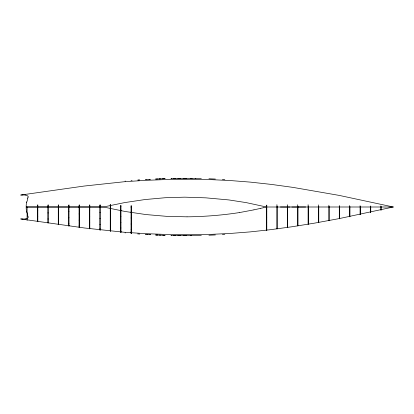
<?xml version="1.0" encoding="UTF-8"?>
<svg xmlns="http://www.w3.org/2000/svg" width="414" height="414" viewBox="0 0 414 414"><rect width="100%" height="100%" fill="white"/><g stroke="black" fill="none" stroke-linecap="round" stroke-linejoin="round"><path stroke-width="0.62" d="M110.253 206.617L110.253 206.353M110.253 206.079L110.253 205.805M110.253 205.52L110.253 205.235M266.787 205.09L266.787 230.277L266.523 230.081M266.523 229.392L266.787 229.775M266.523 229.071L266.523 228.694M266.523 227.012L266.787 226.924M266.523 222.447L266.787 222.561M266.523 216.983L266.787 217.159M266.523 211.264L266.787 211.425M28.136 217.034L28.105 216.481M28.105 197.519L28.136 196.966M26.832 201.975L27.826 198.736M290.059 207.026L266.44 207L263.708 207.652M263.511 207.699L260.582 208.377M22.651 194.927L20.7 195.051L83.954 186.077L123.977 181.772L144.895 180.38L167.225 179.521L189.674 179.272L210.84 179.635L230.629 180.576L250.33 182.119L271.274 184.406L292.91 187.376L339.221 195.408L393.3 207L339.221 218.592L314.619 223.12L292.253 226.722L270.621 229.677L250.33 231.881L230.629 233.424L210.84 234.365L189.674 234.728L167.225 234.479L144.895 233.62L123.977 232.228L84.611 228.005L20.7 218.949L22.651 219.073M260.499 208.397L253.984 209.831M253.901 209.851L239.525 212.558M239.452 212.568C222.142 215.259 204.619 216.62 187.107 216.827M25.652 218.959L27.764 218.069A2.318 1.739 55.1 0 0 28.095 217.019M266.523 229.516L266.787 229.48M125.038 181.135L125.395 181.104M131.015 180.613L132.066 180.525M137.639 180.095L139.021 179.997M138.674 180.023L139.709 179.95M266.523 207.016L266.787 207M224.849 234.417L222.432 234.567M145.48 179.578L146.158 179.536M145.821 179.557L150.541 179.293M149.2 179.365L149.537 179.345M215.394 234.95L208.951 235.224M155.871 179.039L159.53 178.884M155.54 179.05L156.539 179.008M157.537 178.967L157.869 178.951M110.253 204.951L110.59 204.94M159.199 178.9L163.866 178.729M159.866 178.874L160.528 178.848M162.531 178.776L162.868 178.765M163.535 178.739L165.217 178.688M164.203 178.719L164.539 178.708M131.047 206.865L131.378 206.855M280.407 207L393.3 207M201.313 235.457L191.082 235.618M170.966 178.537L174.382 178.465M171.308 178.527L171.644 178.522M173.342 178.486L173.689 178.481M174.035 178.475L178.217 178.408M175.417 178.45L175.764 178.444M177.865 178.413L178.926 178.403M178.574 178.408L183.516 178.367M179.635 178.393L179.986 178.393M180.338 178.387L180.69 178.387M79.4 205.096L79.069 205.101L79.069 227.374L79.4 227.4L79.4 204.92M89.797 205.106L89.465 205.106L89.465 228.776L89.797 228.823L89.797 204.92M186.968 216.827L166.873 216.362L145.987 214.566L125.028 211.466L104.147 207.155L26.289 207.171M191.444 235.618L185.648 235.638M190.352 235.623L190.714 235.623M183.164 178.367L185.648 178.362M305.651 207L291.741 207.026M184.225 178.367L184.577 178.367M68.672 205.38L69.003 205.38M186.367 235.638L186.73 235.638M185.286 178.362L186.73 178.362M58.612 205.085L58.276 205.085L58.276 224.435M26.289 206.829L104.147 206.845L124.604 202.606L145.024 199.548L165 197.747L184.675 197.162L205.856 197.845L228.926 199.941L246.211 202.612L266.44 207M186.367 178.362L201.313 178.543M186.005 235.638L184.577 235.633M99.862 205.096L100.193 205.096M48.215 205.085L47.879 205.085L47.879 222.949M99.862 206.053L100.193 206.058M184.934 235.638L183.164 235.628M37.819 205.09L37.488 205.09L37.488 221.443M79.069 207.756L79.4 207.761M183.873 235.633L178.926 235.597M190.352 178.377L191.082 178.382M266.523 207.787L266.787 207.787M47.879 206.71L48.215 206.71M179.986 235.607L180.69 235.613M191.811 178.387L192.174 178.387M58.276 209.179L58.612 209.179M37.488 210.431L37.819 210.431M89.465 210.064L89.797 210.064M179.278 235.602L175.417 235.55M177.865 235.587L178.574 235.592M68.672 211.601L69.003 211.606M99.862 212.273L100.193 212.278M47.879 212.925L48.215 212.931M195.46 178.429L195.822 178.434M110.253 208.17L110.59 208.175M110.253 214.369L110.59 214.374M120.65 216.294L120.981 216.299M131.047 217.987L131.378 217.992M173.342 235.514L175.764 235.556M79.069 213.96L79.4 213.971M174.382 235.535L174.729 235.54M58.276 215.378L58.612 215.389M173.689 235.519L170.966 235.462L171.308 235.473M89.465 216.248L89.797 216.253M120.65 210.121L120.981 210.131M99.862 218.437L100.193 218.447M131.047 211.839L131.378 211.849M68.672 217.78L69.003 217.79M110.253 220.502L110.59 220.512M120.65 206.472L120.981 206.482M165.217 235.312L162.868 235.235M163.866 235.271L164.539 235.292M120.65 222.385L120.981 222.396M131.047 224.015L131.378 224.026M163.199 235.245L160.197 235.142M79.069 220.103L79.4 220.113M208.951 178.776L215.394 179.05M157.537 235.033L160.528 235.152M159.199 235.1L159.53 235.116M157.869 235.048L155.871 234.961L156.202 234.976M156.539 234.992L157.201 235.023M37.488 216.579L37.819 216.594M155.54 234.95L156.202 234.976M131.047 231.856L131.378 231.871M89.465 222.318L89.797 222.334M149.868 234.671L150.541 234.707L146.835 234.5M147.519 234.541L147.855 234.562M99.862 224.393L100.193 224.414M147.177 234.521L145.48 234.422L145.821 234.443M222.432 179.433L224.849 179.583M131.047 229.387L131.378 229.408M110.253 226.292L110.59 226.313M47.879 218.985L48.215 219.006M120.65 227.969L120.981 227.99M120.65 231.115L120.981 231.141M139.709 234.05L137.645 233.905M131.047 233.294L131.378 233.32M131.047 207.166L131.378 207.191M110.253 230.241L110.59 230.267M131.047 232.771L131.378 232.803M58.276 221.273L58.612 221.304M125.038 232.865L125.395 232.896M99.862 229.221L100.193 229.252M120.981 232.425L120.65 232.394L120.65 205.339M120.65 231.664L120.981 231.695M89.465 228.073L89.797 228.109M68.672 223.415L69.003 223.451M110.253 230.35L110.59 230.391M79.069 226.82L79.4 226.862M79.069 225.397L79.4 225.439M99.862 228.859L100.193 228.901M68.672 225.495L69.003 225.537M100.193 230.153L99.862 230.112L99.862 205.075M89.465 227.208L89.797 227.25M58.276 224.114L58.612 224.155M47.879 222.701L48.215 222.748L47.879 222.675M37.488 221.262L37.819 221.309M68.672 225.858L69.003 225.904M58.276 224.3L58.612 224.352M25.652 195.041L27.764 195.931A2.318 1.739 -55.1 0 1 28.095 196.981M37.488 220.972L37.819 221.024M27.826 215.264L26.832 212.025M381.139 206.477L381.139 210.146M380.875 205.939L380.875 210.208M370.742 206.451L370.742 212.429M370.478 205.955L370.478 212.486M360.346 206.441L360.346 214.628M360.082 205.686L360.082 214.685M349.949 206.42L349.949 216.755M349.685 205.51L349.685 216.807M339.558 206.426L339.558 218.789M339.294 205.447L339.294 218.835M329.161 206.4L329.161 220.719M328.897 205.189L328.897 220.766M318.764 206.156L318.764 222.52M318.501 204.858L318.501 222.582M308.368 205.975L308.368 224.228M308.104 204.682L308.104 224.279M297.971 206.027L297.971 225.853M297.707 204.713L297.707 225.853M287.575 205.991L287.575 227.405M287.316 204.697L287.316 227.4M277.183 206.032L277.183 228.885M276.919 204.64L276.919 228.885M266.523 205.215L266.523 230.303M131.378 205.691L131.378 233.398M131.047 205.727L131.047 233.382M120.981 205.339L120.981 232.461M110.59 204.739L110.59 231.364L110.253 231.328L110.253 204.744M100.193 204.899L100.193 230.127M69.003 204.92L69.003 225.946M68.672 205.09L68.672 225.925M58.612 204.92L58.612 224.471M48.215 204.894L48.215 222.97M37.819 204.883L37.819 221.469M27.091 207L27.091 220.419M26.641 211.482A15.468 15.442 48.2 0 1 26.175 207.166M26.599 212.092A19.877 19.173 89.7 0 1 26.455 211.528M27.365 215.296A6.257 3.483 65.2 0 1 27.66 216.387M25.632 218.902A22.149 16.995 45 0 1 22.625 218.959M26.175 206.834A15.468 15.442 -48.2 0 1 26.641 202.518M26.455 202.472A19.877 19.173 -89.7 0 1 26.599 201.908M27.66 197.613A6.257 3.483 -65.2 0 1 27.365 198.704M22.625 195.041A22.149 16.995 -45 0 1 25.632 195.097"/></g></svg>
